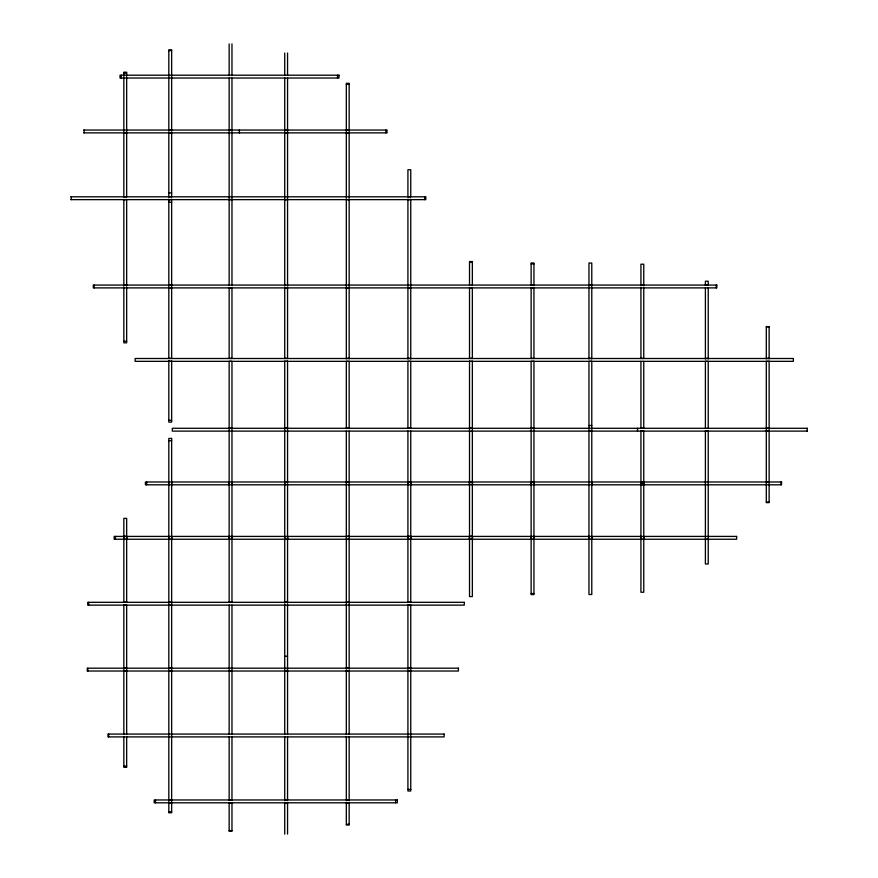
<?xml version="1.0" encoding="UTF-8"?>
<svg xmlns="http://www.w3.org/2000/svg" width="878" height="878" viewBox="0 0 878 878"><rect width="100%" height="100%" fill="white"/><g stroke="black" fill="none" stroke-linecap="round" stroke-linejoin="round"><path stroke-width="1.32" d="M168.817 50.606L171.649 50.606M123.842 73.236L126.662 73.236M346.327 84.387L349.159 84.387M168.817 129.922L171.649 129.922M229.147 129.922L231.968 129.922M284.724 129.922L287.556 129.922M346.327 129.922L349.159 129.922M83.64 130.043L387.055 130.043L387.055 132.874L83.64 132.874M123.842 132.852L126.662 132.852M168.817 132.852L171.649 132.852M284.724 132.852L287.556 132.852M346.327 132.852L349.159 132.852M168.817 192.864L171.649 192.864M123.842 196.683L126.662 196.683M168.817 196.683L171.649 196.683M407.919 196.683L410.75 196.683M70.712 196.804L425.83 196.804L425.83 199.635L70.712 199.635M123.842 199.613L126.662 199.613M168.817 199.613L171.649 199.613M229.147 199.613L231.968 199.613M284.724 199.613L287.556 199.613M346.327 199.613L349.159 199.613M407.919 199.613L410.75 199.613M168.817 202.236L171.649 202.236M469.521 262.379L472.353 262.379M531.124 263.927L533.945 263.927M123.842 284.944L126.662 284.944M168.817 284.944L171.649 284.944M531.124 284.944L533.945 284.944M588.962 284.944L591.783 284.944M640.929 284.944L643.761 284.944M705.396 284.944L708.228 284.944M168.817 288.017L171.649 288.017M229.147 288.017L231.968 288.017M284.724 288.017L287.556 288.017M346.327 288.017L349.159 288.017M407.919 288.017L410.75 288.017M469.521 288.017L472.353 288.017M531.124 288.017L533.945 288.017M766.296 326.835L769.128 326.835M123.842 341.268L126.662 341.268M168.817 358.389L171.649 358.389M229.147 358.389L231.968 358.389M284.724 358.389L287.556 358.389M346.327 358.389L349.159 358.389M407.919 358.389L410.75 358.389M469.521 358.389L472.353 358.389M531.124 358.389L533.945 358.389M588.962 358.389L591.783 358.389M640.929 358.389L643.761 358.389M705.396 358.389L708.228 358.389M766.296 358.389L769.128 358.389M168.817 361.319L171.649 361.319M284.724 361.319L287.556 361.319M469.521 361.319L472.353 361.319M168.817 420.31L171.649 420.31M588.962 425.523L591.783 425.523M229.147 428.157L231.968 428.157M284.724 428.157L287.556 428.157M346.327 428.157L349.159 428.157M407.919 428.157L410.75 428.157M469.521 428.157L472.353 428.157M531.124 428.157L533.945 428.157M640.929 428.157L643.761 428.157M766.296 428.157L769.128 428.157M807.288 428.288L172.318 428.288L172.318 431.109L807.288 431.109M588.962 431.241L591.783 431.241M640.929 431.241L643.761 431.241M705.396 431.241L708.228 431.241M766.296 431.241L769.128 431.241M168.817 440.723L171.649 440.723M284.724 481.857L287.556 481.857M346.327 481.857L349.159 481.857M407.919 481.857L410.75 481.857M469.521 481.857L472.353 481.857M531.124 481.857L533.945 481.857M766.296 481.857L769.128 481.857M766.296 501.909L769.128 501.909M123.842 536.293L126.662 536.293M346.327 536.293L349.159 536.293M407.919 536.293L410.75 536.293M469.521 536.293L472.353 536.293M123.842 539.366L126.662 539.366M168.817 539.366L171.649 539.366M229.147 539.366L231.968 539.366M284.724 539.366L287.556 539.366M346.327 539.366L349.159 539.366M407.919 539.366L410.75 539.366M469.521 539.366L472.353 539.366M531.124 539.366L533.945 539.366M588.962 539.366L591.783 539.366M640.929 539.366L643.761 539.366M705.396 539.366L708.228 539.366M531.124 593.572L533.945 593.572M123.842 602.176L126.662 602.176M168.817 602.176L171.649 602.176M229.147 602.176L231.968 602.176M284.724 602.176L287.556 602.176M346.327 602.176L349.159 602.176M407.919 602.176L410.75 602.176M123.842 605.26L126.662 605.26M168.817 605.26L171.649 605.26M407.919 605.26L410.75 605.26M284.724 656.261L287.556 656.261M123.842 668.07L126.662 668.07M168.817 668.07L171.649 668.07M346.327 668.07L349.159 668.07M407.919 668.07L410.75 668.07M123.842 671.001L126.662 671.001M168.817 671.001L171.649 671.001M229.147 671.001L231.968 671.001M284.724 671.001L287.556 671.001M346.327 671.001L349.159 671.001M407.919 671.001L410.75 671.001M123.842 766.066L126.662 766.066M407.919 789.377L410.75 789.377M168.817 799.847L171.649 799.847M229.147 799.847L231.968 799.847M284.724 799.847L287.556 799.847M346.327 799.847L349.159 799.847M168.817 802.92L171.649 802.92M229.147 802.92L231.968 802.92M284.724 802.92L287.556 802.92M346.327 802.92L349.159 802.92M168.817 811.777L171.649 811.777M346.327 824.288L349.159 824.288M229.147 830.599L231.968 830.599M807.277 428.288L807.178 431.109M781.036 481.989L781.036 484.81M769.128 358.915L769.128 326.616L766.296 326.616L766.296 358.915M716.25 285.065L716.25 287.896M708.228 285.087L708.228 281.223L705.396 281.234L705.396 285.087M708.228 287.83L708.228 359.08M708.228 428.299L708.228 361.319L705.396 361.319L705.396 428.299M708.228 430.846L708.228 563.983L705.396 563.983L705.396 430.846M705.396 287.83L705.396 359.08M643.881 481.989L643.881 484.81M643.881 536.414L643.881 539.246M643.761 285.822L643.761 264.212L640.929 264.212L640.929 285.822M643.761 287.841L643.761 358.531M643.761 361.319L643.761 428.508M643.761 431.098L643.761 592.233L640.929 592.233L640.929 431.098M642.509 481.989L642.509 484.81M640.929 287.841L640.929 358.531M640.929 361.319L640.929 428.508M640.808 481.989L640.808 484.81M640.808 536.414L640.808 539.246M637.516 428.288L637.516 431.109M591.915 481.989L591.915 484.81M591.915 536.414L591.915 539.246M591.783 359.025L591.783 263.027L588.962 263.027L588.962 359.025M588.831 536.414L588.831 539.246M534.076 481.989L534.076 484.81M534.076 536.414L534.076 539.246M533.945 285.613L533.945 262.983L531.124 262.983L531.124 285.613M533.945 287.874L533.945 358.531M531.135 481.989L531.135 484.81M531.135 536.414L531.135 539.246M531.124 287.874L531.124 358.531M472.474 481.989L472.474 484.81M472.474 536.414L472.474 539.246M472.353 285.416L472.353 261.534L469.521 261.534L469.521 285.416M472.353 287.786L472.353 358.531M472.353 361.209L472.353 596.568L469.521 596.568L469.521 361.209M469.521 287.786L469.521 358.531M469.401 481.989L469.401 484.81M469.401 536.414L469.401 539.246M424.667 196.804L424.667 199.635M410.871 481.989L410.871 484.81M410.871 536.414L410.871 539.246M410.75 196.826L410.75 169.75L407.919 169.75L407.919 196.826M410.75 199.229L410.75 359.102M410.75 428.431L410.75 361.319L407.919 361.319L407.919 428.431M410.75 430.9L410.75 602.462M410.75 604.843L410.75 790.99L407.919 790.99L407.919 604.843M407.919 199.229L407.919 359.102M407.919 430.9L407.919 602.462M407.798 481.989L407.798 484.81M407.798 536.414L407.798 539.246M395.616 799.968L395.616 802.799M385.881 130.043L385.881 132.874M349.159 197.385L349.159 83.289L346.327 83.289L346.327 197.385M349.159 198.713L349.159 358.915M349.159 428.607L349.159 361.319L346.327 361.319L346.327 428.607M349.159 431.098L349.159 669.135M349.159 670.353L349.159 734.151M349.159 736.719L349.159 799.979M349.159 802.196L349.159 825.046L346.327 825.046L346.327 802.196M346.327 198.713L346.327 358.915M346.327 431.098L346.327 669.135M346.327 670.353L346.327 734.151M346.327 736.719L346.327 799.979M337.547 75.201L337.547 78.032M287.677 536.414L287.677 539.246M287.556 52.998L287.556 75.223M287.556 78.021L287.556 286.085M287.556 287.721L287.556 358.531M287.556 361.187L287.556 482.329M287.556 483.646L287.556 602.604M287.556 603.888L287.556 734.14M287.556 736.741L287.556 799.979M287.556 802.316L287.556 834.1M284.746 481.989L284.746 484.81M284.746 536.414L284.746 539.246M284.724 52.998L284.724 75.223M284.724 78.021L284.724 286.085M284.724 287.721L284.724 358.531M284.724 361.187L284.724 602.604M284.724 603.888L284.724 734.14M284.724 736.741L284.724 799.979M284.724 802.316L284.724 834.1M239.376 130.043L239.376 132.874M232.099 481.989L232.099 484.81M232.099 536.414L232.099 539.246M231.968 43.9L231.968 75.541M231.968 78.021L231.968 285.163M231.968 287.874L231.968 358.531M231.968 602.517L231.968 361.319L229.147 361.319L229.147 602.517M231.968 605.063L231.968 734.096M231.968 736.587L231.968 799.979M231.968 802.777L231.968 831.334L229.147 831.334L229.147 802.777M229.147 43.9L229.147 75.541M229.147 78.021L229.147 285.163M229.147 287.874L229.147 358.531M229.147 605.063L229.147 734.096M229.147 736.587L229.147 799.979M229.015 481.989L229.015 484.81M229.015 536.414L229.015 539.246M171.77 481.989L171.77 484.81M171.77 536.414L171.77 539.246M171.649 130.317L171.649 49.816L168.817 49.816L168.817 130.317M171.649 131.645L171.649 196.826M171.649 199.196L171.649 358.531M171.649 360.693L171.649 422.12L168.817 422.12L168.817 360.693M168.817 131.645L168.817 196.826M168.817 199.196L168.817 358.531M168.697 481.989L168.697 484.81M168.697 536.414L168.697 539.246M155.494 799.968L155.494 802.799M146.659 481.989L146.659 484.81M126.794 536.414L126.794 539.246M126.662 76.364L126.662 72.194L123.842 72.194L123.842 76.364M126.662 77.648L126.662 196.826M126.662 199.46L126.662 285.954M126.662 287.249L126.662 342.826L123.842 342.826L123.842 287.249M126.662 602.396L126.662 518.371L123.842 518.371L123.842 602.396M126.662 604.997L126.662 734.096M126.662 736.708L126.662 767.361L123.842 767.361L123.842 736.708M123.842 77.648L123.842 196.826M123.842 199.46L123.842 285.954M123.842 604.997L123.842 734.096M123.71 536.414L123.71 539.246M121.241 75.201L121.241 78.032M115.413 536.414L115.413 539.246M108.631 734.074L108.631 736.905M94.176 285.065L94.176 287.896M88.678 602.308L88.678 605.129M87.888 668.191L87.888 671.022M84.156 130.043L84.156 132.874M71.228 196.804L71.228 199.635M338.996 75.201L120.012 75.201L120.012 78.032L338.996 78.032L338.996 75.201M716.821 285.065L93.298 285.065L93.298 287.896L716.821 287.896L716.821 285.065M793.361 358.509L135.113 358.509L135.113 361.341L793.361 361.341L793.361 358.509M533.945 361.319L531.124 361.319L531.124 594.593L533.945 594.593L533.945 361.319M591.783 361.319L588.962 361.319L588.962 594.516L591.783 594.516L591.783 361.319M769.128 361.319L766.296 361.319L766.296 502.633L769.128 502.633L769.128 361.319M171.649 438.429L168.817 438.429L168.817 812.787L171.649 812.787L171.649 438.429M781.53 481.989L145.397 481.989L145.397 484.81L781.53 484.81L781.53 481.989M736.62 536.414L114.162 536.414L114.162 539.246L736.62 539.246L736.62 536.414M464.264 602.308L87.712 602.308L87.712 605.129L464.264 605.129L464.264 602.308M458.426 668.191L87.262 668.191L87.262 671.022L458.426 671.022L458.426 668.191M444.114 734.074L108.005 734.074L108.005 736.905L444.114 736.905L444.114 734.074M397.361 799.968L154.188 799.968L154.188 802.799L397.361 802.799L397.361 799.968"/></g></svg>
